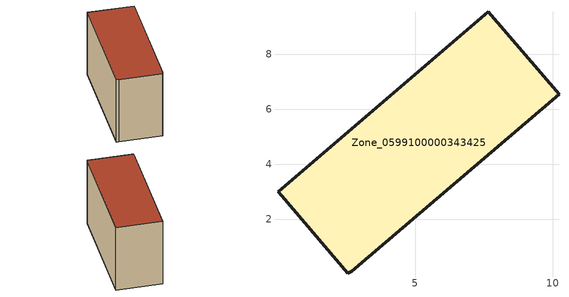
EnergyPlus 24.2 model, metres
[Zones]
Zone_0599100000343425
 floor ground (C_G): 0.01,3 7.65,9.56 10.23,6.55 2.7,0.11 2.54,0.03 0.14,2.86 z0
 wall outside (C_F): 7.65,9.56 0.01,3 0.14,2.86 2.54,0.03 2.7,0.11 10.23,6.55 7.65,9.56 z0:6.19
 roof outside (C_R): 2.7,0.11 10.23,6.55 7.65,9.56 0.01,3 0.14,2.86 2.54,0.03 z6.19
[BUILDING]
Pand.0599100000343425: North Axis=0; Terrain=City; Loads Convergence Tolerance Value=0.04; Temperature Convergence Tolerance Value=0.4; Solar Distribution=FullExterior; Maximum Number of Warmup Days=25; Minimum Number of Warmup Days=1
[Site:Location]
Rotterdam.The.Hague.AP_ZH_NLD Design_Conditions: Latitude=51.96; Longitude=4.45; Time Zone=1; Elevation=-4.5
[SITE:GROUNDTEMPERATURE:BUILDINGSURFACE]
18, 18, 18, 18, 18, 18, 18, 18, 18, 18, 18, 18
[MATERIAL] Thermal Absorptance=0.9; Solar Absorptance=0.7; Visible Absorptance=0.7
Name | Roughness | Thickness | Conductivity | Density | Specific Heat
G.TI.1992-2005 | MediumSmooth | 0.15 | 0.06 | 540 | 1210
F.TI.1992-2005 | Rough | 0.3 | 0.12 | 1920 | 840
R.TI.1992-2005 | MediumRough | 0.2 | 0.08 | 1500 | 1000
[CONSTRUCTION]
C_G: G.TI.1992-2005
C_F: F.TI.1992-2005
C_R: R.TI.1992-2005
[ZONE]
Zone_0599100000343425: Type=1; Multiplier=1; Ceiling Height=Autocalculate; Volume=Autocalculate; Floor Area=autocalculate; Part of Total Floor Area=Yes
[ZONEINFILTRATION:DESIGNFLOWRATE]
Infil_Zone_0599100000343425: Zone or ZoneList or Space or SpaceList=Zone_0599100000343425; Schedule=AlwaysOn; Design Flow Rate Calculation Method=Flow/Area; Flow Rate per Floor Area=0.0015; Constant Term Coefficient=1; Temperature Term Coefficient=0; Velocity Term Coefficient=0; Velocity Squared Term Coefficient=0
[HVACTEMPLATE:ZONE:IDEALLOADSAIRSYSTEM]
Zone_0599100000343425: Maximum Heating Supply Air Temperature=50; Minimum Cooling Supply Air Temperature=13; Maximum Heating Supply Air Humidity Ratio=0.0156; Minimum Cooling Supply Air Humidity Ratio=0.0077; Heating Limit=NoLimit; Cooling Limit=NoLimit; Dehumidification Control Type=ConstantSensibleHeatRatio; Cooling Sensible Heat Ratio=0.7; Dehumidification Setpoint=60; Humidification Control Type=None; Humidification Setpoint=30; Outdoor Air Method=None; Outdoor Air Flow Rate per Person=0.00944; Outdoor Air Flow Rate per Zone Floor Area=0; Outdoor Air Flow Rate per Zone=0; Demand Controlled Ventilation Type=None; Outdoor Air Economizer Type=NoEconomizer; Heat Recovery Type=None; Sensible Heat Recovery Effectiveness=0.7; Latent Heat Recovery Effectiveness=0.65
[ZONECONTROL:THERMOSTAT]
ThermostatControl_Zone_0599100000343425: Zone or ZoneList=Zone_0599100000343425; Control Type Schedule=DualSetpointControlType; Control 1=Thermostat_Zone_0599100000343425; Temperature Difference Between Cutout And Setpoint=0
[THERMOSTATSETPOINT:DUALSETPOINT]
Thermostat_Zone_0599100000343425: Heating Setpoint Temperature Schedule=HeatingSetpoint_Zone_0599100000343425; Cooling Setpoint Temperature Schedule=CoolingSetpoint_Zone_0599100000343425
[SCHEDULE:COMPACT]
HeatingSetpoint_Zone_0599100000343425: Through: 12/31, For: AllDays, Until: 24:00, 21
CoolingSetpoint_Zone_0599100000343425: Through: 12/31, For: AllDays, Until: 24:00, 24
DualSetpointControlType: Through: 12/31, For: AllDays, Until: 24:00, 4
AlwaysOn: Through: 12/31, For: AllDays, Until: 24:00, 1
